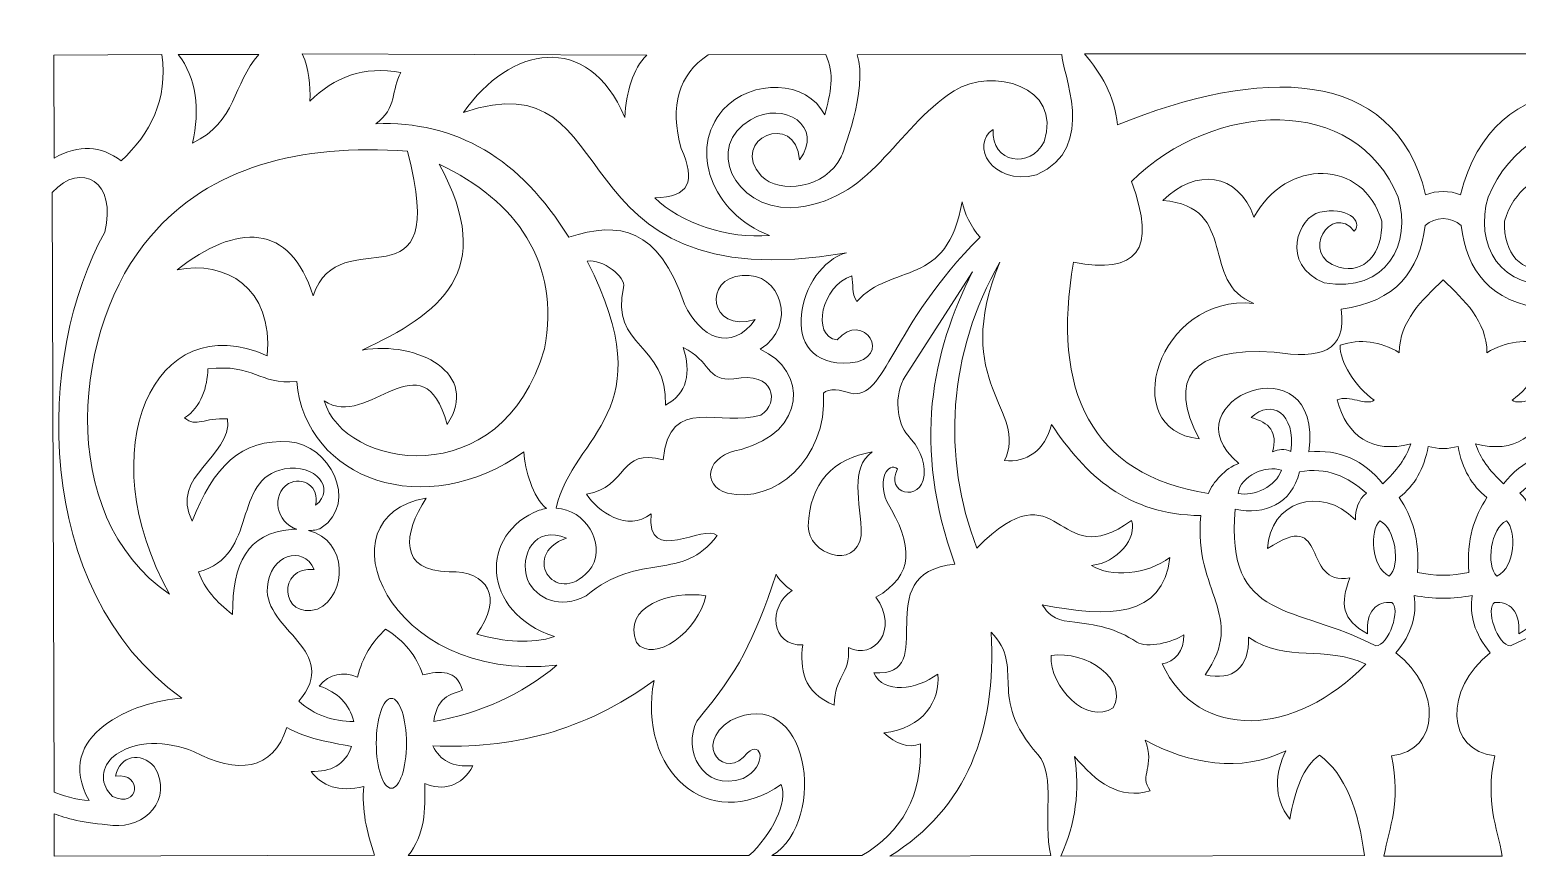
# Model space of a CAD drawing. Header units: centimetres. Extents: x -46.8 to 46.8, y -36.2 to 37.
# Drawn here: x -46.83 to 2.46, y 9.56 to 36.96 of the extents above; entities that cross this region are included whole.
import ezdxf

# ---------------------------------------------------------------- set-up
doc = ezdxf.new("R2010")
doc.units = ezdxf.units.CM
doc.header["$MEASUREMENT"] = 0
doc.layers.add('layer 1', color=7, linetype='Continuous')

msp = doc.modelspace()

# ---------------------------------------------------------------- linework, layer by layer
at = {"layer": 'layer 1', "color": 114, "lineweight": 9}
msp.add_ellipse((-34.84896, 13.30128), major_axis=(0, 1.48925), ratio=0.33560517, dxfattribs=at)
for points, knots in [([(-37.80232, 36.15721), (-37.56299, 35.63324), (-37.53276, 35.11962), (-37.54788, 34.58522), (-37.54788, 34.58522), (-36.74684, 35.38267), (-35.76843, 35.76392), (-34.53091, 35.53669), (-34.53091, 35.53669), (-34.86412, 34.97135), (-34.6521, 34.34392), (-35.36694, 33.84059), (-35.36694, 33.84059), (-32.7014, 33.93715), (-30.56895, 32.68238), (-28.96951, 30.07608), (-28.96951, 30.07608), (-27.28688, 30.62445), (-26.00401, 30.4007), (-25.13469, 27.86288), (-25.13469, 27.86288), (-24.62292, 26.75247), (-23.59899, 26.24082), (-22.79018, 27.34578), (-22.79018, 27.34578), (-24.352, 26.90131), (-24.52266, 28.73374), (-23.22526, 28.8044), (-23.22526, 28.8044), (-21.94676, 28.9703), (-21.37418, 27.12879), (-22.6255, 26.36367), (-22.6255, 26.36367), (-21.05222, 25.65519), (-21.09201, 23.62801), (-23.26272, 23.04349), (-23.26272, 23.04349), (-24.42083, 22.87483), (-24.6041, 21.83318), (-23.70799, 21.59512), (-23.70799, 21.59512), (-22.20566, 21.22319), (-20.3911, 22.68993), (-20.53654, 24.90506), (-20.53654, 24.90506), (-20.37063, 25.0844), (-19.9367, 25.02211), (-19.62781, 24.90506), (-19.62781, 24.90506), (-18.45407, 24.67526), (-18.32868, 27.11241), (-15.34496, 30.07391), (-15.34496, 30.07391), (-15.61758, 30.39098), (-15.88387, 30.91031), (-15.93839, 31.25508), (-15.93839, 31.25508), (-16.41976, 28.38332), (-18.26761, 29.23833), (-19.42789, 27.94562), (-19.42789, 27.94562), (-19.60968, 28.22834), (-19.53694, 28.511), (-19.59147, 28.79367), (-19.59147, 28.79367), (-20.58529, 28.49457), (-20.95795, 26.79292), (-20.08218, 26.6736), (-20.08218, 26.6736), (-19.19897, 27.69905), (-18.18681, 26.05467), (-19.64599, 25.90828), (-19.64599, 25.90828), (-22.21951, 25.73808), (-21.34832, 29.15211), (-19.77321, 29.55898), (-19.77321, 29.55898), (-29.67717, 27.87468), (-26.84874, 36.11748), (-32.45901, 34.2129), (-32.45901, 34.2129), (-30.94904, 36.39933), (-28.341, 36.95538), (-27.11571, 34.04743), (-27.11571, 34.04743), (-27.06017, 34.91259), (-26.85647, 35.63846), (-26.38873, 36.11584), (-26.38873, 36.11584), (-26.38873, 36.11584), (-37.80232, 36.15721), (-37.80232, 36.15721)], [0, 0, 0, 0, 0.04166667, 0.04166667, 0.04166667, 0.04166667, 0.08333333, 0.08333333, 0.08333333, 0.08333333, 0.125, 0.125, 0.125, 0.125, 0.16666667, 0.16666667, 0.16666667, 0.16666667, 0.20833333, 0.20833333, 0.20833333, 0.20833333, 0.25, 0.25, 0.25, 0.25, 0.29166667, 0.29166667, 0.29166667, 0.29166667, 0.33333333, 0.33333333, 0.33333333, 0.33333333, 0.375, 0.375, 0.375, 0.375, 0.41666667, 0.41666667, 0.41666667, 0.41666667, 0.45833333, 0.45833333, 0.45833333, 0.45833333, 0.5, 0.5, 0.5, 0.5, 0.54166667, 0.54166667, 0.54166667, 0.54166667, 0.58333333, 0.58333333, 0.58333333, 0.58333333, 0.625, 0.625, 0.625, 0.625, 0.66666667, 0.66666667, 0.66666667, 0.66666667, 0.70833333, 0.70833333, 0.70833333, 0.70833333, 0.75, 0.75, 0.75, 0.75, 0.79166667, 0.79166667, 0.79166667, 0.79166667, 0.83333333, 0.83333333, 0.83333333, 0.83333333, 0.875, 0.875, 0.875, 0.875, 0.91666667, 0.91666667, 0.91666667, 0.91666667, 1, 1, 1, 1]), ([(-42.45499, 36.13652), (-42.45499, 36.13652), (-46.03537, 36.11584), (-46.03537, 36.11584), (-46.03537, 36.11584), (-46.03537, 36.11584), (-46.0172, 32.70296), (-46.0172, 32.70296), (-46.0172, 32.70296), (-45.19021, 33.16666), (-44.48812, 33.12008), (-43.79732, 32.60752), (-43.79732, 32.60752), (-42.84005, 33.51597), (-42.249, 34.62151), (-42.45499, 36.13652)], [0, 0, 0, 0, 0.2, 0.2, 0.2, 0.2, 0.4, 0.4, 0.4, 0.4, 0.6, 0.6, 0.6, 0.6, 1, 1, 1, 1]), ([(-41.90976, 36.13652), (-41.31178, 35.36179), (-41.18388, 34.29965), (-41.43722, 33.19938), (-41.43722, 33.19938), (-39.96797, 33.89815), (-40.1166, 35.15751), (-39.2381, 36.13652), (-39.2381, 36.13652), (-39.2381, 36.13652), (-41.90976, 36.13652), (-41.90976, 36.13652)], [0, 0, 0, 0, 0.25, 0.25, 0.25, 0.25, 0.5, 0.5, 0.5, 0.5, 1, 1, 1, 1]), ([(-20.49209, 34.13249), (-20.29634, 34.82645), (-20.15158, 35.51268), (-20.45793, 36.13036), (-20.45793, 36.13036), (-20.45793, 36.13036), (-24.35191, 36.11874), (-24.35191, 36.11874), (-24.35191, 36.11874), (-25.33949, 35.47217), (-25.63635, 34.43801), (-25.24246, 33.01612), (-25.24246, 33.01612), (-24.77319, 31.91619), (-24.96066, 31.41881), (-26.12455, 31.37778), (-26.12455, 31.37778), (-25.27748, 30.56056), (-23.67686, 30.00939), (-22.32018, 30.1346), (-22.32018, 30.1346), (-24.25513, 30.89214), (-25.0045, 32.99228), (-23.86247, 34.29564), (-23.86247, 34.29564), (-22.90999, 35.34804), (-21.07468, 35.29333), (-20.49209, 34.13249)], [0, 0, 0, 0, 0.125, 0.125, 0.125, 0.125, 0.25, 0.25, 0.25, 0.25, 0.375, 0.375, 0.375, 0.375, 0.5, 0.5, 0.5, 0.5, 0.625, 0.625, 0.625, 0.625, 0.75, 0.75, 0.75, 0.75, 1, 1, 1, 1]), ([(-19.94227, 32.74553), (-20.46342, 31.68197), (-21.99367, 31.50247), (-22.5903, 32.10298), (-22.5903, 32.10298), (-23.69619, 33.33064), (-21.43095, 34.28882), (-21.32709, 32.64019), (-21.32709, 32.64019), (-20.49904, 33.74529), (-21.82192, 34.62388), (-22.95464, 33.97204), (-22.95464, 33.97204), (-24.44686, 33.10814), (-23.53771, 31.0434), (-21.60884, 31.04824), (-21.60884, 31.04824), (-18.90084, 31.2413), (-18.21929, 33.64172), (-16.20192, 34.931), (-16.20192, 34.931), (-14.93612, 35.70781), (-12.61572, 35.11237), (-13.22164, 33.23887), (-13.22164, 33.23887), (-13.67322, 32.32975), (-14.98257, 32.53097), (-14.91187, 33.65255), (-14.91187, 33.65255), (-15.67275, 33.14311), (-14.97739, 31.78751), (-13.47609, 32.14261), (-13.47609, 32.14261), (-11.39209, 33.03893), (-12.66613, 35.61106), (-12.63063, 36.13652), (-12.63063, 36.13652), (-12.63063, 36.13652), (-19.41212, 36.12623), (-19.41212, 36.12623), (-19.41212, 36.12623), (-19.04519, 35.00001), (-19.94227, 32.74553), (-19.94227, 32.74553)], [0, 0, 0, 0, 0.08333333, 0.08333333, 0.08333333, 0.08333333, 0.16666667, 0.16666667, 0.16666667, 0.16666667, 0.25, 0.25, 0.25, 0.25, 0.33333333, 0.33333333, 0.33333333, 0.33333333, 0.41666667, 0.41666667, 0.41666667, 0.41666667, 0.5, 0.5, 0.5, 0.5, 0.58333333, 0.58333333, 0.58333333, 0.58333333, 0.66666667, 0.66666667, 0.66666667, 0.66666667, 0.75, 0.75, 0.75, 0.75, 0.83333333, 0.83333333, 0.83333333, 0.83333333, 1, 1, 1, 1]), ([(0.58093, 31.4826), (1.62652, 35.81089), (6.11953, 35.70627), (10.795, 33.79922), (10.795, 33.79922), (10.88477, 34.78278), (11.33468, 35.50634), (11.88548, 36.15721), (11.88548, 36.15721), (11.88548, 36.15721), (-11.88548, 36.15721), (-11.88548, 36.15721), (-11.88548, 36.15721), (-11.33468, 35.50634), (-10.88477, 34.78278), (-10.795, 33.79922), (-10.795, 33.79922), (-6.11953, 35.70627), (-1.62652, 35.81089), (-0.58093, 31.4826), (-0.58093, 31.4826), (-0.20762, 31.63177), (0.20762, 31.63177), (0.58093, 31.4826)], [0, 0, 0, 0, 0.14285714, 0.14285714, 0.14285714, 0.14285714, 0.28571429, 0.28571429, 0.28571429, 0.28571429, 0.42857143, 0.42857143, 0.42857143, 0.42857143, 0.57142857, 0.57142857, 0.57142857, 0.57142857, 0.71428571, 0.71428571, 0.71428571, 0.71428571, 1, 1, 1, 1]), ([(-0.00015, 28.66066), (-0.70296, 27.99196), (-1.44435, 27.30509), (-1.45331, 26.24952), (-1.45331, 26.24952), (-2.08339, 26.63566), (-2.73763, 26.71835), (-3.41616, 26.49773), (-3.41616, 26.49773), (-3.42873, 25.95313), (-2.92583, 25.13447), (-2.28462, 24.67536), (-2.28462, 24.67536), (-2.55796, 24.47316), (-3.10528, 24.86176), (-3.51569, 24.68536), (-3.51569, 24.68536), (-3.17658, 23.47868), (-2.38038, 22.89164), (-1.07164, 23.22965), (-1.07164, 23.22965), (-1.22307, 22.77464), (-1.53199, 22.33332), (-1.99854, 21.90586), (-1.99854, 21.90586), (-2.61418, 22.68311), (-3.45382, 23.05886), (-4.44938, 22.96462), (-4.44938, 22.96462), (-3.95269, 26.76175), (-9.26041, 24.66173), (-6.77347, 22.58201), (-6.77347, 22.58201), (-7.21994, 22.41514), (-7.63256, 21.95762), (-7.77829, 21.57893), (-7.77829, 21.57893), (-11.68585, 22.20984), (-12.98202, 24.97745), (-12.24897, 29.24872), (-12.24897, 29.24872), (-10.15287, 28.84886), (-9.47052, 29.62268), (-10.33079, 31.92552), (-10.33079, 31.92552), (-7.57357, 34.61489), (-2.90353, 34.85619), (-1.48966, 31.39987), (-1.48966, 31.39987), (-1.03423, 29.89949), (-1.85349, 28.2061), (-3.94322, 28.56614), (-3.94322, 28.56614), (-5.44605, 29.17985), (-4.77347, 30.7762), (-4.08861, 30.90345), (-4.08861, 30.90345), (-3.21615, 31.11072), (-2.62849, 30.60991), (-2.94362, 30.28292), (-2.94362, 30.28292), (-3.69085, 31.23304), (-4.81793, 29.48112), (-3.4525, 29.08325), (-3.4525, 29.08325), (-2.61958, 28.84543), (-1.98946, 29.53491), (-2.03489, 30.61387), (-2.03489, 30.61387), (-2.63622, 32.67629), (-5.20792, 32.71596), (-6.26955, 30.73797), (-6.26955, 30.73797), (-6.78604, 32.23322), (-8.22187, 32.36922), (-9.28652, 31.29644), (-9.28652, 31.29644), (-6.73606, 31.0896), (-8.09308, 28.56614), (-6.26955, 27.88357), (-6.26955, 27.88357), (-9.46079, 28.2077), (-10.8269, 23.67783), (-8.087, 23.39512), (-8.087, 23.39512), (-9.11165, 25.36876), (-8.40136, 26.43399), (-5.5971, 26.27021), (-5.5971, 26.27021), (-4.06424, 26.03911), (-3.19182, 26.25962), (-3.37981, 27.69741), (-3.37981, 27.69741), (-1.55174, 27.92759), (-0.77928, 28.97035), (-0.59911, 30.46908), (-0.59911, 30.46908), (-0.27456, 30.76748), (0.27456, 30.76748), (0.59911, 30.46908), (0.59911, 30.46908), (0.77928, 28.97035), (1.55174, 27.92759), (3.37981, 27.69741), (3.37981, 27.69741), (3.19182, 26.25962), (4.06424, 26.03911), (5.5971, 26.27021), (5.5971, 26.27021), (8.40136, 26.43399), (9.11165, 25.36876), (8.087, 23.39512), (8.087, 23.39512), (10.8269, 23.67783), (9.46079, 28.2077), (6.26955, 27.88357), (6.26955, 27.88357), (8.09308, 28.56614), (6.73606, 31.0896), (9.28652, 31.29644), (9.28652, 31.29644), (8.22187, 32.36922), (6.78604, 32.23322), (6.26955, 30.73797), (6.26955, 30.73797), (5.20792, 32.71596), (2.63622, 32.67629), (2.03489, 30.61387), (2.03489, 30.61387), (1.98946, 29.53491), (2.61958, 28.84543), (3.4525, 29.08325), (3.4525, 29.08325), (4.81793, 29.48112), (3.69085, 31.23304), (2.94362, 30.28292), (2.94362, 30.28292), (2.62849, 30.60991), (3.21615, 31.11072), (4.08861, 30.90345), (4.08861, 30.90345), (4.77347, 30.7762), (5.44605, 29.17985), (3.94322, 28.56614), (3.94322, 28.56614), (1.85349, 28.2061), (1.03423, 29.89949), (1.48966, 31.39987), (1.48966, 31.39987), (2.90353, 34.85619), (7.57357, 34.61489), (10.33079, 31.92552), (10.33079, 31.92552), (9.47052, 29.62268), (10.15287, 28.84886), (12.24897, 29.24872), (12.24897, 29.24872), (12.98202, 24.97745), (11.68585, 22.20984), (7.77829, 21.57893), (7.77829, 21.57893), (7.63256, 21.95762), (7.21994, 22.41514), (6.77347, 22.58201), (6.77347, 22.58201), (9.26041, 24.66173), (3.95269, 26.76175), (4.44938, 22.96462), (4.44938, 22.96462), (3.45382, 23.05886), (2.61418, 22.68311), (1.99854, 21.90586), (1.99854, 21.90586), (1.53199, 22.33332), (1.22307, 22.77464), (1.07164, 23.22965), (1.07164, 23.22965), (2.38038, 22.89164), (3.17658, 23.47868), (3.51569, 24.68536), (3.51569, 24.68536), (3.10528, 24.86176), (2.55796, 24.47316), (2.28462, 24.67536), (2.28462, 24.67536), (2.92583, 25.13447), (3.42873, 25.95313), (3.41616, 26.49773), (3.41616, 26.49773), (2.73763, 26.71835), (2.08339, 26.63566), (1.45331, 26.24952), (1.45331, 26.24952), (1.44435, 27.30509), (0.70266, 27.99196), (-0.00015, 28.66066)], [0, 0, 0, 0, 0.02, 0.02, 0.02, 0.02, 0.04, 0.04, 0.04, 0.04, 0.06, 0.06, 0.06, 0.06, 0.08, 0.08, 0.08, 0.08, 0.1, 0.1, 0.1, 0.1, 0.12, 0.12, 0.12, 0.12, 0.14, 0.14, 0.14, 0.14, 0.16, 0.16, 0.16, 0.16, 0.18, 0.18, 0.18, 0.18, 0.2, 0.2, 0.2, 0.2, 0.22, 0.22, 0.22, 0.22, 0.24, 0.24, 0.24, 0.24, 0.26, 0.26, 0.26, 0.26, 0.28, 0.28, 0.28, 0.28, 0.3, 0.3, 0.3, 0.3, 0.32, 0.32, 0.32, 0.32, 0.34, 0.34, 0.34, 0.34, 0.36, 0.36, 0.36, 0.36, 0.38, 0.38, 0.38, 0.38, 0.4, 0.4, 0.4, 0.4, 0.42, 0.42, 0.42, 0.42, 0.44, 0.44, 0.44, 0.44, 0.46, 0.46, 0.46, 0.46, 0.48, 0.48, 0.48, 0.48, 0.5, 0.5, 0.5, 0.5, 0.52, 0.52, 0.52, 0.52, 0.54, 0.54, 0.54, 0.54, 0.56, 0.56, 0.56, 0.56, 0.58, 0.58, 0.58, 0.58, 0.6, 0.6, 0.6, 0.6, 0.62, 0.62, 0.62, 0.62, 0.64, 0.64, 0.64, 0.64, 0.66, 0.66, 0.66, 0.66, 0.68, 0.68, 0.68, 0.68, 0.7, 0.7, 0.7, 0.7, 0.72, 0.72, 0.72, 0.72, 0.74, 0.74, 0.74, 0.74, 0.76, 0.76, 0.76, 0.76, 0.78, 0.78, 0.78, 0.78, 0.8, 0.8, 0.8, 0.8, 0.82, 0.82, 0.82, 0.82, 0.84, 0.84, 0.84, 0.84, 0.86, 0.86, 0.86, 0.86, 0.88, 0.88, 0.88, 0.88, 0.9, 0.9, 0.9, 0.9, 0.92, 0.92, 0.92, 0.92, 0.94, 0.94, 0.94, 0.94, 0.96, 0.96, 0.96, 0.96, 1, 1, 1, 1]), ([(-42.20055, 18.24478), (-46.05456, 20.87842), (-45.38716, 27.1733), (-42.81848, 30.11745), (-42.81848, 30.11745), (-40.85874, 32.403), (-37.9205, 33.18208), (-34.31281, 32.93049), (-34.31281, 32.93049), (-32.8831, 27.40092), (-36.5786, 30.7862), (-37.43883, 28.13178), (-37.43883, 28.13178), (-38.20292, 30.58212), (-39.9825, 30.53553), (-41.94611, 29.00051), (-41.94611, 29.00051), (-40.35342, 29.31048), (-38.76383, 28.42532), (-38.96077, 26.1432), (-38.96077, 26.1432), (-42.73203, 27.85206), (-44.85929, 22.9926), (-42.20055, 18.24478)], [0, 0, 0, 0, 0.14285714, 0.14285714, 0.14285714, 0.14285714, 0.28571429, 0.28571429, 0.28571429, 0.28571429, 0.42857143, 0.42857143, 0.42857143, 0.42857143, 0.57142857, 0.57142857, 0.57142857, 0.57142857, 0.71428571, 0.71428571, 0.71428571, 0.71428571, 1, 1, 1, 1]), ([(-46.02423, 11.68629), (-45.82557, 11.59127), (-45.26357, 11.41086), (-44.8662, 11.40123), (-44.8662, 11.40123), (-46.09333, 13.58446), (-43.3638, 14.70169), (-41.79616, 14.79536), (-41.79616, 14.79536), (-46.83169, 18.429), (-46.59784, 26.2358), (-44.34514, 30.24156), (-44.34514, 30.24156), (-43.93014, 31.92064), (-45.1176, 32.61003), (-46.08989, 31.56534), (-46.08989, 31.56534), (-46.08989, 31.56534), (-46.02423, 11.68629), (-46.02423, 11.68629)], [0, 0, 0, 0, 0.16666667, 0.16666667, 0.16666667, 0.16666667, 0.33333333, 0.33333333, 0.33333333, 0.33333333, 0.5, 0.5, 0.5, 0.5, 0.66666667, 0.66666667, 0.66666667, 0.66666667, 1, 1, 1, 1]), ([(-33.2646, 32.49786), (-31.30965, 28.91449), (-33.24927, 27.53875), (-35.81624, 26.33869), (-35.81624, 26.33869), (-33.97769, 26.65301), (-31.87395, 25.55289), (-33.00425, 23.87085), (-33.00425, 23.87085), (-33.808, 26.85724), (-35.62741, 23.65024), (-37.07534, 24.65685), (-37.07534, 24.65685), (-36.44828, 22.41789), (-31.19398, 21.48363), (-29.77509, 26.37537), (-29.77509, 26.37537), (-29.24196, 29.24364), (-30.69596, 31.28446), (-33.2646, 32.49786)], [0, 0, 0, 0, 0.16666667, 0.16666667, 0.16666667, 0.16666667, 0.33333333, 0.33333333, 0.33333333, 0.33333333, 0.5, 0.5, 0.5, 0.5, 0.66666667, 0.66666667, 0.66666667, 0.66666667, 1, 1, 1, 1]), ([(-29.39275, 21.1014), (-28.4126, 21.03924), (-27.76069, 19.9532), (-28.20618, 19.15488), (-28.20618, 19.15488), (-29.31206, 17.64904), (-30.66331, 19.5427), (-29.04221, 20.10634), (-29.04221, 20.10634), (-30.10737, 20.53366), (-30.61074, 19.54754), (-30.34168, 18.73134), (-30.34168, 18.73134), (-30.03743, 18.08254), (-29.26708, 17.73735), (-28.39701, 18.19225), (-28.39701, 18.19225), (-26.58713, 19.70416), (-25.21413, 18.61454), (-24.05815, 20.18541), (-24.05815, 20.18541), (-24.4615, 20.61339), (-26.42779, 19.14472), (-26.23859, 20.91011), (-26.23859, 20.91011), (-27.04115, 20.2753), (-28.02122, 21.00846), (-28.38157, 21.55488), (-28.38157, 21.55488), (-27.00258, 21.79212), (-27.31168, 23.11751), (-25.84877, 22.70039), (-25.84877, 22.70039), (-25.62772, 24.89996), (-23.90962, 23.75709), (-22.60843, 24.18112), (-22.60843, 24.18112), (-21.97818, 24.58117), (-22.14477, 25.65244), (-23.49898, 25.38079), (-23.49898, 25.38079), (-24.44624, 25.29605), (-24.24881, 25.98446), (-25.17761, 26.41786), (-25.17761, 26.41786), (-24.91501, 25.60345), (-25.03392, 24.8835), (-25.7708, 24.51206), (-25.7708, 24.51206), (-25.65975, 26.51837), (-27.63088, 26.4452), (-27.15546, 28.41638), (-27.15546, 28.41638), (-27.07257, 28.76018), (-27.8539, 29.37123), (-28.35744, 29.28419), (-28.35744, 29.28419), (-25.78546, 24.22091), (-28.81454, 23.60063), (-29.39275, 21.1014)], [0, 0, 0, 0, 0.0625, 0.0625, 0.0625, 0.0625, 0.125, 0.125, 0.125, 0.125, 0.1875, 0.1875, 0.1875, 0.1875, 0.25, 0.25, 0.25, 0.25, 0.3125, 0.3125, 0.3125, 0.3125, 0.375, 0.375, 0.375, 0.375, 0.4375, 0.4375, 0.4375, 0.4375, 0.5, 0.5, 0.5, 0.5, 0.5625, 0.5625, 0.5625, 0.5625, 0.625, 0.625, 0.625, 0.625, 0.6875, 0.6875, 0.6875, 0.6875, 0.75, 0.75, 0.75, 0.75, 0.8125, 0.8125, 0.8125, 0.8125, 0.875, 0.875, 0.875, 0.875, 1, 1, 1, 1]), ([(-14.68435, 29.24872), (-16.41394, 26.25991), (-16.61993, 22.77817), (-15.44768, 19.7754), (-15.44768, 19.7754), (-12.63063, 22.62294), (-12.88507, 18.83084), (-10.32247, 20.6855), (-10.32247, 20.6855), (-10.13015, 20.12466), (-10.78375, 19.28135), (-11.6498, 19.19977), (-11.6498, 19.19977), (-11.03743, 18.78638), (-9.79677, 18.88956), (-9.05025, 19.46514), (-9.05025, 19.46514), (-9.30907, 17.44066), (-11.06079, 17.46501), (-13.28491, 17.89315), (-13.28491, 17.89315), (-13.09484, 17.61174), (-12.90779, 17.38276), (-12.37406, 17.33535), (-12.37406, 17.33535), (-11.4588, 17.24343), (-10.85832, 17.11464), (-10.15193, 16.65766), (-10.15193, 16.65766), (-9.81269, 16.43588), (-8.94422, 16.6549), (-8.59589, 16.90031), (-8.59589, 16.90031), (-8.55266, 16.36059), (-8.91772, 15.99243), (-9.30491, 15.93951), (-9.30491, 15.93951), (-8.13121, 13.3454), (-4.88685, 13.50299), (-2.56195, 15.92816), (-2.56195, 15.92816), (-3.94929, 16.57628), (-5.15488, 15.94198), (-6.4513, 16.81757), (-6.4513, 16.81757), (-6.41159, 15.82044), (-6.96604, 15.3591), (-7.88258, 15.5716), (-7.88258, 15.5716), (-6.50289, 17.55974), (-8.27643, 18.28262), (-8.03248, 20.85097), (-8.03248, 20.85097), (-10.45831, 20.87403), (-11.86046, 22.19124), (-12.97595, 23.87085), (-12.97595, 23.87085), (-13.19705, 23.00038), (-13.79987, 22.60052), (-14.53895, 22.67117), (-14.53895, 22.67117), (-13.71507, 24.3259), (-16.36248, 25.236), (-14.68435, 29.24872)], [0, 0, 0, 0, 0.05882353, 0.05882353, 0.05882353, 0.05882353, 0.11764706, 0.11764706, 0.11764706, 0.11764706, 0.17647059, 0.17647059, 0.17647059, 0.17647059, 0.23529412, 0.23529412, 0.23529412, 0.23529412, 0.29411765, 0.29411765, 0.29411765, 0.29411765, 0.35294118, 0.35294118, 0.35294118, 0.35294118, 0.41176471, 0.41176471, 0.41176471, 0.41176471, 0.47058824, 0.47058824, 0.47058824, 0.47058824, 0.52941176, 0.52941176, 0.52941176, 0.52941176, 0.58823529, 0.58823529, 0.58823529, 0.58823529, 0.64705882, 0.64705882, 0.64705882, 0.64705882, 0.70588235, 0.70588235, 0.70588235, 0.70588235, 0.76470588, 0.76470588, 0.76470588, 0.76470588, 0.82352941, 0.82352941, 0.82352941, 0.82352941, 0.88235294, 0.88235294, 0.88235294, 0.88235294, 1, 1, 1, 1]), ([(-22.24083, 9.57814), (-22.24083, 9.57814), (-19.26432, 9.57814), (-19.26432, 9.57814), (-19.26432, 9.57814), (-17.93538, 10.35799), (-17.24317, 11.56289), (-17.31965, 13.28059), (-17.31965, 13.28059), (-17.72565, 13.12517), (-18.13147, 13.28219), (-18.53734, 13.65291), (-18.53734, 13.65291), (-17.22215, 13.78619), (-16.65354, 14.72329), (-16.7452, 15.59724), (-16.7452, 15.59724), (-17.45749, 15.07079), (-18.52732, 14.91975), (-18.86448, 15.63858), (-18.86448, 15.63858), (-16.56847, 15.47311), (-19.1498, 18.95152), (-16.17466, 19.23761), (-16.17466, 19.23761), (-17.60884, 23.15854), (-16.93671, 26.29787), (-15.58878, 28.93434), (-15.58878, 28.93434), (-15.58878, 28.93434), (-17.82633, 25.46527), (-17.82633, 25.46527), (-17.82633, 25.46527), (-18.22235, 24.85668), (-18.08077, 23.89332), (-17.74229, 23.52043), (-17.74229, 23.52043), (-17.37354, 23.1053), (-17.17493, 22.73458), (-17.19583, 22.19027), (-17.19583, 22.19027), (-17.3011, 21.24779), (-18.52274, 21.5929), (-18.07394, 22.40296), (-18.07394, 22.40296), (-18.40086, 22.62613), (-18.7506, 22.06863), (-18.43097, 21.3167), (-18.43097, 21.3167), (-17.55227, 19.83948), (-17.51324, 18.88811), (-18.79179, 18.14136), (-18.79179, 18.14136), (-18.02296, 17.08095), (-18.84973, 16.03347), (-19.70274, 16.47524), (-19.70274, 16.47524), (-19.64044, 15.53836), (-20.17008, 15.57415), (-20.17305, 14.56301), (-20.17305, 14.56301), (-21.22855, 14.99728), (-21.31412, 15.77884), (-21.21743, 16.5651), (-21.21743, 16.5651), (-22.29191, 16.5148), (-22.37241, 17.844), (-21.57248, 18.36888), (-21.57248, 18.36888), (-21.84719, 18.55112), (-22.00749, 18.72786), (-22.09955, 18.90667), (-22.09955, 18.90667), (-22.88983, 16.59488), (-23.29424, 15.77954), (-24.72572, 14.03575), (-24.72572, 14.03575), (-25.20662, 13.12648), (-24.56733, 11.65941), (-23.19448, 12.1363), (-23.19448, 12.1363), (-22.35832, 12.56424), (-22.58253, 13.42843), (-23.04908, 12.98435), (-23.04908, 12.98435), (-23.776, 12.03694), (-24.88621, 13.21351), (-23.61249, 14.05992), (-23.61249, 14.05992), (-21.03824, 15.33375), (-20.33548, 10.75685), (-22.24083, 9.57814)], [0, 0, 0, 0, 0.04166667, 0.04166667, 0.04166667, 0.04166667, 0.08333333, 0.08333333, 0.08333333, 0.08333333, 0.125, 0.125, 0.125, 0.125, 0.16666667, 0.16666667, 0.16666667, 0.16666667, 0.20833333, 0.20833333, 0.20833333, 0.20833333, 0.25, 0.25, 0.25, 0.25, 0.29166667, 0.29166667, 0.29166667, 0.29166667, 0.33333333, 0.33333333, 0.33333333, 0.33333333, 0.375, 0.375, 0.375, 0.375, 0.41666667, 0.41666667, 0.41666667, 0.41666667, 0.45833333, 0.45833333, 0.45833333, 0.45833333, 0.5, 0.5, 0.5, 0.5, 0.54166667, 0.54166667, 0.54166667, 0.54166667, 0.58333333, 0.58333333, 0.58333333, 0.58333333, 0.625, 0.625, 0.625, 0.625, 0.66666667, 0.66666667, 0.66666667, 0.66666667, 0.70833333, 0.70833333, 0.70833333, 0.70833333, 0.75, 0.75, 0.75, 0.75, 0.79166667, 0.79166667, 0.79166667, 0.79166667, 0.83333333, 0.83333333, 0.83333333, 0.83333333, 0.875, 0.875, 0.875, 0.875, 0.91666667, 0.91666667, 0.91666667, 0.91666667, 1, 1, 1, 1]), ([(-29.71121, 21.08562), (-30.1721, 21.47115), (-30.41839, 22.36183), (-30.45982, 22.96075), (-30.45982, 22.96075), (-33.71161, 20.62867), (-37.70287, 22.02741), (-37.98406, 25.29806), (-37.98406, 25.29806), (-39.26545, 25.17637), (-39.3652, 25.89567), (-40.92833, 25.71174), (-40.92833, 25.71174), (-40.94721, 25.12828), (-41.14933, 24.43922), (-41.69954, 24.09052), (-41.69954, 24.09052), (-41.31469, 23.75689), (-41.05886, 24.10658), (-40.27405, 24.05701), (-40.27405, 24.05701), (-40.14116, 22.76213), (-42.21081, 22.18483), (-41.45539, 20.66482), (-41.45539, 20.66482), (-40.7465, 22.45312), (-39.8365, 23.4143), (-38.22946, 23.29199), (-38.22946, 23.29199), (-36.92107, 23.21882), (-35.90126, 21.30365), (-37.1711, 20.44135), (-37.1711, 20.44135), (-37.31574, 20.36026), (-37.46179, 20.36362), (-37.59574, 20.35389), (-37.59574, 20.35389), (-36.27376, 20.04326), (-36.30525, 18.21664), (-37.29343, 17.74836), (-37.29343, 17.74836), (-38.54841, 17.38349), (-38.64072, 19.19847), (-37.40239, 19.0619), (-37.40239, 19.0619), (-37.77264, 19.91236), (-38.90111, 19.52932), (-38.9564, 18.47274), (-38.9564, 18.47274), (-39.07725, 17.03128), (-36.48046, 16.37891), (-37.91935, 14.69866), (-37.91935, 14.69866), (-37.39793, 14.23815), (-36.78365, 14.02749), (-36.09239, 14.02377), (-36.09239, 14.02377), (-36.24385, 14.60872), (-36.62565, 14.99989), (-37.23764, 15.19706), (-37.23764, 15.19706), (-36.89151, 15.61161), (-36.46581, 15.69295), (-35.97421, 15.49814), (-35.97421, 15.49814), (-35.81272, 16.14177), (-35.49216, 16.66433), (-35.03979, 17.08647), (-35.03979, 17.08647), (-34.43392, 16.70773), (-34.02198, 16.20435), (-33.80388, 15.57629), (-33.80388, 15.57629), (-33.23364, 15.6958), (-32.67584, 15.75616), (-32.49536, 15.05942), (-32.49536, 15.05942), (-32.74679, 14.9431), (-33.33449, 14.94102), (-33.44044, 14.02522), (-33.44044, 14.02522), (-31.91913, 14.29842), (-30.55154, 14.89656), (-29.36935, 15.88679), (-29.36935, 15.88679), (-35.01559, 15.28009), (-37.25849, 20.8486), (-33.69488, 21.43013), (-33.69488, 21.43013), (-34.47099, 20.25423), (-34.60339, 18.994), (-32.93155, 18.9894), (-32.93155, 18.9894), (-31.66995, 19.01874), (-31.11453, 18.1429), (-32.02283, 16.921), (-32.02283, 16.921), (-31.09198, 16.65824), (-30.20988, 16.58778), (-29.44205, 16.83826), (-29.44205, 16.83826), (-31.90771, 17.64494), (-31.92992, 20.26559), (-29.95263, 21.02674), (-29.95263, 21.02674), (-29.87095, 21.05347), (-29.79036, 21.0729), (-29.71121, 21.08562)], [0, 0, 0, 0, 0.03571429, 0.03571429, 0.03571429, 0.03571429, 0.07142857, 0.07142857, 0.07142857, 0.07142857, 0.10714286, 0.10714286, 0.10714286, 0.10714286, 0.14285714, 0.14285714, 0.14285714, 0.14285714, 0.17857143, 0.17857143, 0.17857143, 0.17857143, 0.21428571, 0.21428571, 0.21428571, 0.21428571, 0.25, 0.25, 0.25, 0.25, 0.28571429, 0.28571429, 0.28571429, 0.28571429, 0.32142857, 0.32142857, 0.32142857, 0.32142857, 0.35714286, 0.35714286, 0.35714286, 0.35714286, 0.39285714, 0.39285714, 0.39285714, 0.39285714, 0.42857143, 0.42857143, 0.42857143, 0.42857143, 0.46428571, 0.46428571, 0.46428571, 0.46428571, 0.5, 0.5, 0.5, 0.5, 0.53571429, 0.53571429, 0.53571429, 0.53571429, 0.57142857, 0.57142857, 0.57142857, 0.57142857, 0.60714286, 0.60714286, 0.60714286, 0.60714286, 0.64285714, 0.64285714, 0.64285714, 0.64285714, 0.67857143, 0.67857143, 0.67857143, 0.67857143, 0.71428571, 0.71428571, 0.71428571, 0.71428571, 0.75, 0.75, 0.75, 0.75, 0.78571429, 0.78571429, 0.78571429, 0.78571429, 0.82142857, 0.82142857, 0.82142857, 0.82142857, 0.85714286, 0.85714286, 0.85714286, 0.85714286, 0.89285714, 0.89285714, 0.89285714, 0.89285714, 0.92857143, 0.92857143, 0.92857143, 0.92857143, 1, 1, 1, 1]), ([(-6.36043, 24.09838), (-5.75459, 23.933), (-5.47985, 23.62989), (-5.64945, 22.96607), (-5.64945, 22.96607), (-5.43026, 23.04209), (-5.2742, 23.08258), (-5.04277, 22.97148), (-5.04277, 22.97148), (-4.8764, 24.24829), (-5.69362, 24.73891), (-6.36043, 24.09838)], [0, 0, 0, 0, 0.25, 0.25, 0.25, 0.25, 0.5, 0.5, 0.5, 0.5, 1, 1, 1, 1]), ([(-18.9144, 22.96075), (-20.20479, 22.74705), (-20.98629, 21.92664), (-21.04082, 20.49934), (-21.04082, 20.49934), (-21.03708, 19.58045), (-19.47849, 19.01115), (-19.27789, 20.18908), (-19.27789, 20.18908), (-19.29347, 21.34087), (-19.68155, 22.41552), (-18.9144, 22.96075)], [0, 0, 0, 0, 0.25, 0.25, 0.25, 0.25, 0.5, 0.5, 0.5, 0.5, 1, 1, 1, 1]), ([(0.85355, 18.96872), (0.76565, 20.07575), (1.03521, 20.82004), (1.45331, 21.45081), (1.45331, 21.45081), (0.94434, 21.84318), (0.63822, 22.39266), (0.49286, 23.14483), (0.49286, 23.14483), (0.19643, 23.04952), (-0.19643, 23.04952), (-0.49286, 23.14483), (-0.49286, 23.14483), (-0.63822, 22.39266), (-0.94434, 21.84318), (-1.45331, 21.45081), (-1.45331, 21.45081), (-1.03521, 20.82004), (-0.76565, 20.07575), (-0.85355, 18.96872), (-0.85355, 18.96872), (-0.30371, 18.84286), (0.30371, 18.84286), (0.85355, 18.96872)], [0, 0, 0, 0, 0.14285714, 0.14285714, 0.14285714, 0.14285714, 0.28571429, 0.28571429, 0.28571429, 0.28571429, 0.42857143, 0.42857143, 0.42857143, 0.42857143, 0.57142857, 0.57142857, 0.57142857, 0.57142857, 0.71428571, 0.71428571, 0.71428571, 0.71428571, 1, 1, 1, 1]), ([(-37.97652, 20.39872), (-38.6718, 20.62018), (-38.84978, 21.53507), (-38.25307, 21.91238), (-38.25307, 21.91238), (-37.80138, 22.15775), (-37.2086, 21.81414), (-37.36031, 21.19144), (-37.36031, 21.19144), (-36.6656, 21.75178), (-37.37394, 22.5756), (-38.38614, 22.39658), (-38.38614, 22.39658), (-40.16435, 22.07564), (-39.22062, 19.50516), (-41.2373, 18.98935), (-41.2373, 18.98935), (-41.02702, 18.39309), (-40.66306, 18.00319), (-40.11048, 17.57298), (-40.11048, 17.57298), (-40.11018, 19.27367), (-39.62724, 20.27008), (-38.17269, 20.39249), (-38.17269, 20.39249), (-38.10502, 20.39757), (-38.03965, 20.39959), (-37.97652, 20.39872)], [0, 0, 0, 0, 0.125, 0.125, 0.125, 0.125, 0.25, 0.25, 0.25, 0.25, 0.375, 0.375, 0.375, 0.375, 0.5, 0.5, 0.5, 0.5, 0.625, 0.625, 0.625, 0.625, 0.75, 0.75, 0.75, 0.75, 1, 1, 1, 1]), ([(-2.90727, 20.70618), (-2.91521, 21.06965), (-2.80247, 21.37044), (-2.54378, 21.5956), (-2.54378, 21.5956), (-3.15564, 22.14378), (-3.85829, 22.46781), (-4.76107, 22.29886), (-4.76107, 22.29886), (-5.02515, 21.22744), (-5.90211, 20.86566), (-6.88749, 21.05781), (-6.88749, 21.05781), (-7.22669, 17.26576), (-4.88812, 17.93558), (-2.23481, 16.52838), (-2.23481, 16.52838), (-1.79548, 16.5263), (-1.39229, 17.79287), (-1.7044, 17.96733), (-1.7044, 17.96733), (-2.18161, 18.01885), (-2.57465, 17.68722), (-2.50348, 16.93346), (-2.50348, 16.93346), (-3.3579, 17.3947), (-3.42244, 17.93384), (-3.08901, 18.78256), (-3.08901, 18.78256), (-4.75215, 18.50444), (-3.73395, 21.16462), (-5.81519, 19.75472), (-5.81519, 19.75472), (-5.74313, 21.28384), (-4.07384, 21.89649), (-2.90727, 20.70618)], [0, 0, 0, 0, 0.1, 0.1, 0.1, 0.1, 0.2, 0.2, 0.2, 0.2, 0.3, 0.3, 0.3, 0.3, 0.4, 0.4, 0.4, 0.4, 0.5, 0.5, 0.5, 0.5, 0.6, 0.6, 0.6, 0.6, 0.7, 0.7, 0.7, 0.7, 0.8, 0.8, 0.8, 0.8, 1, 1, 1, 1]), ([(-5.35752, 22.35391), (-5.54538, 21.81061), (-6.25057, 21.49117), (-6.79593, 21.57757), (-6.79593, 21.57757), (-6.7119, 22.17403), (-5.8664, 22.53842), (-5.35752, 22.35391)], [0, 0, 0, 0, 0.33333333, 0.33333333, 0.33333333, 0.33333333, 1, 1, 1, 1]), ([(2.90727, 20.70618), (2.91521, 21.06965), (2.80247, 21.37044), (2.54378, 21.5956), (2.54378, 21.5956), (3.15564, 22.14378), (3.85829, 22.46781), (4.76107, 22.29886), (4.76107, 22.29886), (5.02515, 21.22744), (5.90211, 20.86566), (6.88749, 21.05781), (6.88749, 21.05781), (7.22669, 17.26576), (4.88812, 17.93558), (2.23481, 16.52838), (2.23481, 16.52838), (1.79548, 16.5263), (1.39229, 17.79287), (1.7044, 17.96733), (1.7044, 17.96733), (2.18161, 18.01885), (2.57465, 17.68722), (2.50348, 16.93346), (2.50348, 16.93346), (3.3579, 17.3947), (3.42244, 17.93384), (3.08901, 18.78256), (3.08901, 18.78256), (4.75215, 18.50444), (3.73395, 21.16462), (5.81519, 19.75472), (5.81519, 19.75472), (5.74313, 21.28384), (4.07384, 21.89649), (2.90727, 20.70618)], [0, 0, 0, 0, 0.1, 0.1, 0.1, 0.1, 0.2, 0.2, 0.2, 0.2, 0.3, 0.3, 0.3, 0.3, 0.4, 0.4, 0.4, 0.4, 0.5, 0.5, 0.5, 0.5, 0.6, 0.6, 0.6, 0.6, 0.7, 0.7, 0.7, 0.7, 0.8, 0.8, 0.8, 0.8, 1, 1, 1, 1]), ([(-2.09702, 20.67477), (-2.4363, 20.3546), (-2.40603, 19.15314), (-1.78262, 18.83809), (-1.78262, 18.83809), (-1.39959, 19.19344), (-1.58716, 20.46112), (-2.09702, 20.67477)], [0, 0, 0, 0, 0.33333333, 0.33333333, 0.33333333, 0.33333333, 1, 1, 1, 1]), ([(2.09702, 20.67477), (2.4363, 20.3546), (2.40603, 19.15314), (1.78262, 18.83809), (1.78262, 18.83809), (1.39959, 19.19344), (1.58716, 20.46112), (2.09702, 20.67477)], [0, 0, 0, 0, 0.33333333, 0.33333333, 0.33333333, 0.33333333, 1, 1, 1, 1]), ([(-24.43293, 18.19413), (-24.66122, 17.03017), (-26.15136, 15.90573), (-26.73196, 16.64292), (-26.73196, 16.64292), (-27.21584, 17.84313), (-25.59457, 18.37236), (-24.43293, 18.19413)], [0, 0, 0, 0, 0.33333333, 0.33333333, 0.33333333, 0.33333333, 1, 1, 1, 1]), ([(1.96105, 9.55731), (1.78657, 10.56866), (1.38664, 11.27423), (1.70775, 12.88759), (1.70775, 12.88759), (0.11672, 13.04277), (0.01523, 15.10427), (1.56236, 16.30047), (1.56236, 16.30047), (1.02769, 16.93486), (0.86718, 17.56911), (0.9626, 18.20341), (0.9626, 18.20341), (0.34068, 18.08235), (-0.34068, 18.08235), (-0.9626, 18.20341), (-0.9626, 18.20341), (-0.86718, 17.56911), (-1.02769, 16.93486), (-1.56236, 16.30047), (-1.56236, 16.30047), (-0.01523, 15.10427), (-0.11672, 13.04277), (-1.70775, 12.88759), (-1.70775, 12.88759), (-1.38664, 11.27423), (-1.78657, 10.56866), (-1.96105, 9.55731), (-1.96105, 9.55731), (-1.96105, 9.55731), (1.96105, 9.55731), (1.96105, 9.55731)], [0, 0, 0, 0, 0.11111111, 0.11111111, 0.11111111, 0.11111111, 0.22222222, 0.22222222, 0.22222222, 0.22222222, 0.33333333, 0.33333333, 0.33333333, 0.33333333, 0.44444444, 0.44444444, 0.44444444, 0.44444444, 0.55555556, 0.55555556, 0.55555556, 0.55555556, 0.66666667, 0.66666667, 0.66666667, 0.66666667, 0.77777778, 0.77777778, 0.77777778, 0.77777778, 1, 1, 1, 1]), ([(-14.97514, 16.98305), (-14.79318, 13.70288), (-15.78671, 11.14554), (-18.33742, 9.55745), (-18.33742, 9.55745), (-18.33742, 9.55745), (-12.99412, 9.57814), (-12.99412, 9.57814), (-12.99412, 9.57814), (-13.29434, 10.77985), (-12.8015, 12.19347), (-13.42789, 12.93191), (-13.42789, 12.93191), (-15.15124, 14.85853), (-13.8138, 15.80004), (-14.97514, 16.98305)], [0, 0, 0, 0, 0.2, 0.2, 0.2, 0.2, 0.4, 0.4, 0.4, 0.4, 0.6, 0.6, 0.6, 0.6, 1, 1, 1, 1]), ([(-12.98626, 16.21372), (-13.05323, 15.16362), (-11.79583, 13.89116), (-10.93136, 14.48037), (-10.93136, 14.48037), (-10.41343, 15.40733), (-11.82462, 16.39195), (-12.98626, 16.21372)], [0, 0, 0, 0, 0.33333333, 0.33333333, 0.33333333, 0.33333333, 1, 1, 1, 1]), ([(-23.00164, 9.57814), (-22.24735, 10.25054), (-21.69745, 11.37836), (-21.93103, 11.93693), (-21.93103, 11.93693), (-24.3566, 10.24905), (-26.71244, 12.41884), (-26.14736, 15.38491), (-26.14736, 15.38491), (-28.46436, 13.67968), (-30.91762, 13.10342), (-33.47679, 13.21854), (-33.47679, 13.21854), (-33.22774, 12.72531), (-32.82713, 12.50689), (-32.15005, 12.55665), (-32.15005, 12.55665), (-32.5056, 11.86769), (-33.15861, 11.70899), (-33.74431, 11.97203), (-33.74431, 11.97203), (-33.71314, 11.09919), (-33.74189, 10.25622), (-34.29464, 9.57814), (-34.29464, 9.57814), (-34.29464, 9.57814), (-23.00164, 9.57814), (-23.00164, 9.57814)], [0, 0, 0, 0, 0.125, 0.125, 0.125, 0.125, 0.25, 0.25, 0.25, 0.25, 0.375, 0.375, 0.375, 0.375, 0.5, 0.5, 0.5, 0.5, 0.625, 0.625, 0.625, 0.625, 0.75, 0.75, 0.75, 0.75, 1, 1, 1, 1]), ([(-46.02185, 10.96889), (-45.64176, 10.8111), (-45.07281, 10.66757), (-44.07381, 10.5805), (-44.07381, 10.5805), (-43.04169, 10.48843), (-42.04284, 11.42142), (-42.70944, 12.53597), (-42.70944, 12.53597), (-43.14116, 13.02339), (-43.84993, 12.91195), (-43.99053, 12.21193), (-43.99053, 12.21193), (-43.07267, 12.34898), (-43.20592, 11.09818), (-44.0907, 11.54313), (-44.0907, 11.54313), (-44.49054, 11.92917), (-44.49087, 12.41365), (-44.10887, 12.82554), (-44.10887, 12.82554), (-43.31395, 13.46955), (-42.30212, 13.37271), (-41.40087, 13.03238), (-41.40087, 13.03238), (-39.95986, 12.26717), (-38.76744, 12.38615), (-38.31375, 13.82713), (-38.31375, 13.82713), (-37.67548, 13.46129), (-36.92625, 13.34226), (-36.16661, 13.19786), (-36.16661, 13.19786), (-36.38322, 12.58391), (-36.85873, 12.34783), (-37.51153, 12.37049), (-37.51153, 12.37049), (-37.14583, 11.8806), (-36.59303, 11.67182), (-35.76678, 11.87407), (-35.76678, 11.87407), (-35.82597, 11.11572), (-35.68354, 10.35727), (-35.40328, 9.59882), (-35.40328, 9.59882), (-35.40328, 9.59882), (-46.0172, 9.55745), (-46.0172, 9.55745), (-46.0172, 9.55745), (-46.0172, 9.55745), (-46.02185, 10.96889), (-46.02185, 10.96889)], [0, 0, 0, 0, 0.07142857, 0.07142857, 0.07142857, 0.07142857, 0.14285714, 0.14285714, 0.14285714, 0.14285714, 0.21428571, 0.21428571, 0.21428571, 0.21428571, 0.28571429, 0.28571429, 0.28571429, 0.28571429, 0.35714286, 0.35714286, 0.35714286, 0.35714286, 0.42857143, 0.42857143, 0.42857143, 0.42857143, 0.5, 0.5, 0.5, 0.5, 0.57142857, 0.57142857, 0.57142857, 0.57142857, 0.64285714, 0.64285714, 0.64285714, 0.64285714, 0.71428571, 0.71428571, 0.71428571, 0.71428571, 0.78571429, 0.78571429, 0.78571429, 0.78571429, 0.85714286, 0.85714286, 0.85714286, 0.85714286, 1, 1, 1, 1]), ([(-12.66927, 9.55992), (-12.17172, 10.66222), (-12.03474, 11.75408), (-12.21262, 12.86691), (-12.21262, 12.86691), (-11.49485, 12.01461), (-10.71347, 11.41704), (-9.70453, 11.72928), (-9.70453, 11.72928), (-10.09754, 12.2431), (-9.52071, 12.52108), (-9.87464, 13.40615), (-9.87464, 13.40615), (-8.42175, 12.61691), (-6.70578, 12.30791), (-5.21543, 13.05307), (-5.21543, 13.05307), (-5.56087, 12.30844), (-5.64567, 11.52225), (-5.07908, 10.78801), (-5.07908, 10.78801), (-4.90387, 11.77056), (-4.64183, 12.51088), (-4.09987, 12.91205), (-4.09987, 12.91205), (-3.23199, 12.27142), (-2.79886, 11.08088), (-2.60956, 9.58191), (-2.60956, 9.58191), (-2.60956, 9.58191), (-12.66927, 9.55992), (-12.66927, 9.55992)], [0, 0, 0, 0, 0.11111111, 0.11111111, 0.11111111, 0.11111111, 0.22222222, 0.22222222, 0.22222222, 0.22222222, 0.33333333, 0.33333333, 0.33333333, 0.33333333, 0.44444444, 0.44444444, 0.44444444, 0.44444444, 0.55555556, 0.55555556, 0.55555556, 0.55555556, 0.66666667, 0.66666667, 0.66666667, 0.66666667, 0.77777778, 0.77777778, 0.77777778, 0.77777778, 1, 1, 1, 1])]:
    msp.add_open_spline(points, degree=3, knots=knots, dxfattribs=at)

doc.saveas('drawing.dxf')
